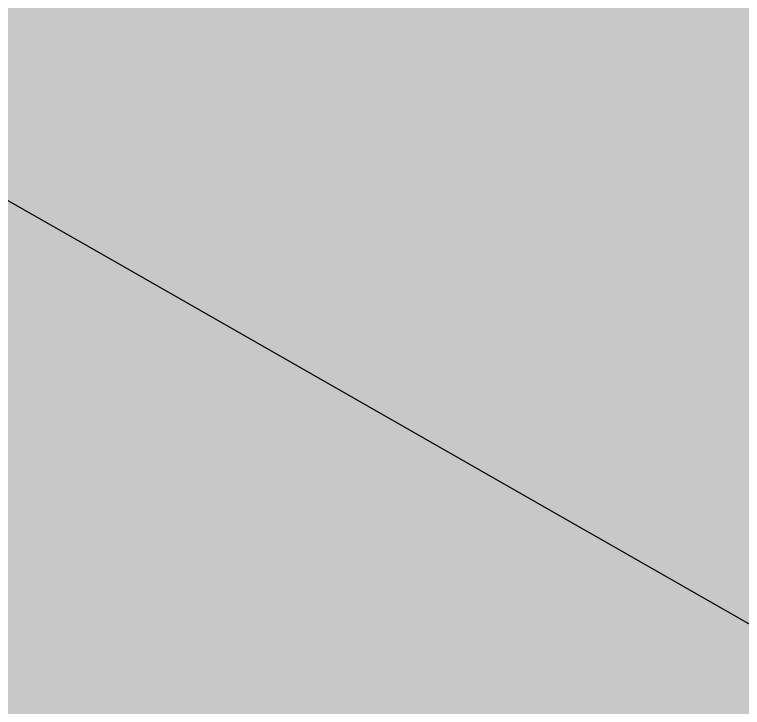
# Model space of a CAD drawing. Header units: metres. Extents: x 319070 to 324072, y 7409258 to 7428295.
# Drawn here: x 320837.322 to 320840.042, y 7409790.101 to 7409792.689 of the extents above; entities that cross this region are included whole.
import ezdxf
from ezdxf.enums import TextEntityAlignment as Align

# ---------------------------------------------------------------- set-up
doc = ezdxf.new("R2010")
doc.units = ezdxf.units.M
doc.header["$LTSCALE"] = 1000
for name, color, linetype in [('F-HATCH-CPTM', 51, 'Continuous'), ('F-HATCH-MRS', 91, 'Continuous'), ('F-HZ-AMV', 3, 'Continuous'), ('U-HZ-AMV', 3, 'Continuous')]:
    doc.layers.add(name, color=color, linetype=linetype)
doc.layers.add('U-HZ-EIXO L7-V2', color=220, linetype='L7-V2_LINE', lineweight=30)
doc.layers.add('U-HZ-EIXO TIC AMPLIAÇÃO FUTURA', color=253, linetype='TIC_LINE', lineweight=30)
doc.styles.add('ARIAL', font='arial.ttf')
doc.styles.get("Standard").update_dxf_attribs({"font": 'simplex.shx'})
doc.linetypes.add('L7-V2_LINE', pattern='A,3.5,-0.25,["L7-V2",Standard,S=0.175,R=0,X=-0.05,Y=-0.1],-0.75', length=4.5)
doc.linetypes.add('TIC_LINE', pattern='A,3.5,-0.25,["TIC",Standard,S=0.175,R=0,X=-0.05,Y=-0.1],-0.5', length=4.25)

# ---------------------------------------------------------------- blocks, each defined once
blk = doc.blocks.new('ACAD-1B-SEM FOTOS')
at = {"layer": 'U-HZ-EIXO L7-V2', "color": 220, "linetype": 'L7-V2_LINE', "lineweight": 30}
blk.add_lwpolyline([(320852.6879, 7409783.1374), (320850.8016, 7409784.2343), (320848.9136, 7409785.3284), (320847.0241, 7409786.4197), (320845.1332, 7409787.5087), (320843.2411, 7409788.5954), (320841.3478, 7409789.6801), (320839.4535, 7409790.7632), (320837.5584, 7409791.8448), (320835.6626, 7409792.9252), (320833.7662, 7409794.0046), (320831.8694, 7409795.0832), (320829.9724, 7409796.1614), (320828.0752, 7409797.2393)], dxfattribs=at)
at = {"layer": 'F-HZ-AMV', "style": 'ARIAL'}
for rotation, p in [(295.5839, (321971.581, 7422812.5536)), (115.5839, (321986.6249, 7422778.9482))]:
    blk.add_attdef('1:10', text='', height=2, rotation=rotation, dxfattribs=at).set_placement(p, align=Align.MIDDLE_CENTER)
at = {"layer": 'U-HZ-AMV', "style": 'ARIAL'}
for tag, rotation, p in [('1:18,5', 315.7381, (319638.1507, 7426229.864)), ('1:14', 335.825, (321321.5711, 7424682.5305)), ('1:14', 296.7481, (321471.2054, 7424550.7785)), ('1:14', 107.9288, (321494.4739, 7424491.4823)), ('1:12', 273.7946, (321325.2955, 7424262.385)), ('1:14', 313.6144, (323073.9197, 7421285.032)), ('1:14', 126.3999, (323112.9596, 7421237.4601)), ('1:14,5', 302.0509, (320493.6245, 7410186.7151)), ('1:14,5', 306.9146, (320501.0861, 7410184.2787))]:
    blk.add_attdef(tag, text='', height=2, rotation=rotation, dxfattribs=at).set_placement(p, align=Align.MIDDLE_CENTER)
at = {"layer": 'U-HZ-AMV', "color": 253, "style": 'ARIAL'}
for rotation, p in [(145.5442, (323476.0102, 7420867.7276)), (58.4759, (320151.6114, 7412087.2582)), (134.8912, (320158.209, 7410825.5527))]:
    blk.add_attdef('1:18,5', text='', height=2, rotation=rotation, dxfattribs=at).set_placement(p, align=Align.MIDDLE_CENTER)
at = {"layer": 'U-HZ-EIXO TIC AMPLIAÇÃO FUTURA', "style": 'ARIAL'}
blk.add_attdef('1:18,5', text='', height=2, rotation=132.2359, dxfattribs=at).set_placement((322529.9439, 7421959.258), align=Align.MIDDLE_CENTER)

msp = doc.modelspace()

# ---------------------------------------------------------------- hatches: boundary and pattern name
at = {"layer": 'F-HATCH-CPTM', "transparency": 33554559}
h = msp.add_hatch(color=256, dxfattribs=at)
h.dxf.hatch_style = 1
edge = h.paths.add_edge_path()
edge.add_line((320438.7185, 7410311.0648), (320438.1727, 7410310.6486))
edge.add_line((320438.1727, 7410310.6486), (320436.0874, 7410309.1943))
edge.add_line((320436.0874, 7410309.1943), (320444.1308, 7410298.0585))
edge.add_line((320444.1308, 7410298.0585), (320438.0345, 7410293.6746))
edge.add_line((320438.0345, 7410293.6746), (320418.7641, 7410321.5751))
edge.add_arc((321161.7757, 7410848.6262), 910.9605, 213.1554039, 215.3497699, ccw=False)
edge.add_arc((320830.683, 7410621.4138), 509.5898, 201.402671, 212.127524, ccw=False)
edge.add_line((320356.2351, 7410435.4542), (320346.9188, 7410431.9656))
edge.add_arc((320924.6933, 7410656.9049), 620.017, 195.1993245, 201.2719619, ccw=False)
edge.add_line((320326.3648, 7410494.3502), (320314.1501, 7410541.3039))
edge.add_line((320314.1501, 7410541.3039), (320309.6395, 7410559.663))
edge.add_line((320309.6395, 7410559.663), (320279.6617, 7410546.8386))
edge.add_line((320279.6617, 7410546.8386), (320293.9627, 7410492.7147))
edge.add_arc((320964.2345, 7410657.3416), 690.1929, 193.7993877, 200.8034585)
edge.add_arc((321313.0513, 7410866.9129), 1093.0756, 204.581331, 207.1195143)
edge.add_arc((320873.9133, 7410613.8688), 587.402, 204.6759926, 209.0665982)
edge.add_arc((320790.3372, 7410571.631), 493.8454, 209.494157, 214.897321)
edge.add_line((320385.2958, 7410289.0983), (320399.8598, 7410268.5954))
edge.add_line((320399.8598, 7410268.5954), (320411.1123, 7410265.2856))
edge.add_line((320411.1123, 7410265.2856), (320439.3888, 7410227.1861))
edge.add_line((320439.3888, 7410227.1861), (320450.9791, 7410232.3509))
edge.add_line((320450.9791, 7410232.3509), (320467.0791, 7410212.002))
edge.add_line((320467.0791, 7410212.002), (320445.7136, 7410195.641))
edge.add_line((320445.7136, 7410195.641), (320448.4371, 7410192.6361))
edge.add_arc((320007.0787, 7409765.6052), 614.1276, 39.3047519, 44.0547683, ccw=False)
edge.add_line((320482.283, 7410154.6212), (320506.9216, 7410124.3518))
edge.add_arc((320300.3778, 7409962.4164), 262.4565, 26.280184, 38.097322, ccw=False)
edge.add_line((320535.7067, 7410078.6219), (320561.9159, 7410021.7734))
edge.add_arc((320969.3959, 7410213.0444), 450.1384, 205.145355, 213.285764)
edge.add_line((320593.1056, 7409966.0017), (320604.5774, 7409949.1366))
edge.add_line((320604.5774, 7409949.1366), (320631.1051, 7409918.0007))
edge.add_line((320631.1051, 7409918.0007), (320666.3049, 7409879.6795))
edge.add_arc((321572.3871, 7410846.2002), 1324.8197, 226.8485889, 229.1395998)
edge.add_line((320705.6658, 7409844.2314), (320728.7843, 7409828.9141))
edge.add_arc((320745.6078, 7409857.0264), 32.7618, 239.10208, 267.52022)
edge.add_arc((320744.1656, 7409817.3543), 6.9411, 44.28433, 89.79588, ccw=False)
edge.add_arc((320996.8589, 7410093.6647), 367.5052, 227.618013, 235.821525)
edge.add_line((320790.4045, 7409789.6307), (320877.33, 7409734.6317))
edge.add_arc((320653.664, 7409374.344), 424.068, 47.048784, 58.168066, ccw=False)
edge.add_line((320942.6135, 7409684.7339), (320980.7003, 7409649.2301))
edge.add_line((320980.7003, 7409649.2301), (321005.9299, 7409670.8769))
edge.add_arc((320651.9345, 7409374.2535), 461.8422, 39.960659, 55.384426)
edge.add_arc((320497.4583, 7409157.0297), 728.3759, 55.0907541, 62.133794)
edge.add_arc((321420.5614, 7410864.4869), 1212.6866, 237.5878153, 241.284198, ccw=False)
edge.add_arc((321103.3471, 7410329.1491), 591.0283, 209.1264526, 235.731256, ccw=False)
edge.add_line((320587.0558, 7410041.4727), (320545.8557, 7410115.5996))
edge.add_arc((319761.5258, 7409692.631), 891.1092, 28.3368218, 34.3875055)
edge.add_arc((319488.4692, 7409481.1422), 1236.0586, 35.3289641, 39.2313927)
edge.add_line((320445.9178, 7410262.8922), (320435.289, 7410276.337))
edge.add_line((320435.289, 7410276.337), (320453.1232, 7410290.6971))
edge.add_line((320453.1232, 7410290.6971), (320438.7185, 7410311.0648))
at = {"layer": 'F-HATCH-MRS', "transparency": 33554559}
h = msp.add_hatch(color=256, dxfattribs=at)
h.dxf.hatch_style = 1
edge = h.paths.add_edge_path()
edge.add_line((320464.7474, 7410257.9315), (320464.7097, 7410257.9034))
edge.add_line((320464.7097, 7410257.9034), (320445.3116, 7410284.1289))
edge.add_line((320445.3116, 7410284.1289), (320453.56, 7410290.0794))
edge.add_line((320453.56, 7410290.0794), (320453.1232, 7410290.6971))
edge.add_line((320453.1232, 7410290.6971), (320435.289, 7410276.337))
edge.add_line((320435.289, 7410276.337), (320445.9178, 7410262.8922))
edge.add_arc((319488.4692, 7409481.1422), 1236.0586, 35.3289641, 39.2313927, ccw=False)
edge.add_arc((319761.5258, 7409692.631), 891.1092, 28.3368218, 34.3875055, ccw=False)
edge.add_line((320545.8557, 7410115.5996), (320587.0558, 7410041.4727))
edge.add_arc((321103.3471, 7410329.1491), 591.0283, 209.1264526, 217.46214)
edge.add_arc((321103.3471, 7410329.1491), 591.0283, 217.46214, 235.731256)
edge.add_arc((321420.5614, 7410864.4869), 1212.6866, 237.5878153, 241.284198)
edge.add_arc((320497.4583, 7409157.0297), 728.3759, 55.0907541, 62.133794, ccw=False)
edge.add_arc((320651.9345, 7409374.2535), 461.8422, 39.960659, 55.384426, ccw=False)
edge.add_line((321005.9299, 7409670.8769), (321008.3255, 7409672.968))
edge.add_arc((320590.8711, 7409304.2122), 557, 41.455572, 56.740473)
edge.add_line((320896.3479, 7409769.9729), (320894.4081, 7409771.2395))
edge.add_line((320894.4081, 7409771.2395), (320892.4622, 7409772.4989))
edge.add_line((320892.4622, 7409772.4989), (320890.5122, 7409773.7503))
edge.add_line((320890.5122, 7409773.7503), (320888.5584, 7409774.994))
edge.add_line((320888.5584, 7409774.994), (320886.6008, 7409776.23))
edge.add_line((320886.6008, 7409776.23), (320884.6397, 7409777.4588))
edge.add_line((320884.6397, 7409777.4588), (320882.6753, 7409778.6805))
edge.add_line((320882.6753, 7409778.6805), (320880.7078, 7409779.8953))
edge.add_line((320880.7078, 7409779.8953), (320878.7373, 7409781.1036))
edge.add_line((320878.7373, 7409781.1036), (320876.7641, 7409782.3056))
edge.add_line((320876.7641, 7409782.3056), (320874.7883, 7409783.5016))
edge.add_line((320874.7883, 7409783.5016), (320872.8101, 7409784.6918))
edge.add_line((320872.8101, 7409784.6918), (320870.8297, 7409785.8764))
edge.add_line((320870.8297, 7409785.8764), (320868.8472, 7409787.0558))
edge.add_line((320868.8472, 7409787.0558), (320866.8628, 7409788.2302))
edge.add_line((320866.8628, 7409788.2302), (320864.8767, 7409789.3998))
edge.add_line((320864.8767, 7409789.3998), (320862.8891, 7409790.5649))
edge.add_line((320862.8891, 7409790.5649), (320860.9001, 7409791.7259))
edge.add_line((320860.9001, 7409791.7259), (320858.9099, 7409792.8829))
edge.add_line((320858.9099, 7409792.8829), (320856.9187, 7409794.0362))
edge.add_line((320856.9187, 7409794.0362), (320854.9265, 7409795.1861))
edge.add_line((320854.9265, 7409795.1861), (320852.9337, 7409796.3328))
edge.add_line((320852.9337, 7409796.3328), (320850.9403, 7409797.4767))
edge.add_line((320850.9403, 7409797.4767), (320848.9493, 7409798.6163))
edge.add_line((320848.9493, 7409798.6163), (320846.9548, 7409799.7554))
edge.add_line((320846.9548, 7409799.7554), (320844.9602, 7409800.8925))
edge.add_line((320844.9602, 7409800.8925), (320842.9656, 7409802.0278))
edge.add_line((320842.9656, 7409802.0278), (320840.9713, 7409803.1616))
edge.add_line((320840.9713, 7409803.1616), (320838.9773, 7409804.294))
edge.add_line((320838.9773, 7409804.294), (320836.9838, 7409805.4255))
edge.add_line((320836.9838, 7409805.4255), (320834.991, 7409806.5563))
edge.add_line((320834.991, 7409806.5563), (320833.1393, 7409807.6069))
edge.add_line((320833.1393, 7409807.6069), (320831.2884, 7409808.6574))
edge.add_line((320831.2884, 7409808.6574), (320829.4385, 7409809.7079))
edge.add_line((320829.4385, 7409809.7079), (320827.5898, 7409810.7587))
edge.add_line((320827.5898, 7409810.7587), (320825.7423, 7409811.8099))
edge.add_line((320825.7423, 7409811.8099), (320823.8962, 7409812.8619))
edge.add_line((320823.8962, 7409812.8619), (320822.0515, 7409813.9147))
edge.add_line((320822.0515, 7409813.9147), (320820.2085, 7409814.9687))
edge.add_line((320820.2085, 7409814.9687), (320818.3706, 7409816.0222))
edge.add_line((320818.3706, 7409816.0222), (320816.5316, 7409817.0789))
edge.add_line((320816.5316, 7409817.0789), (320814.6946, 7409818.1375))
edge.add_line((320814.6946, 7409818.1375), (320812.8597, 7409819.198))
edge.add_line((320812.8597, 7409819.198), (320811.0272, 7409820.2608))
edge.add_line((320811.0272, 7409820.2608), (320809.197, 7409821.3261))
edge.add_line((320809.197, 7409821.3261), (320807.3694, 7409822.394))
edge.add_line((320807.3694, 7409822.394), (320805.5444, 7409823.4648))
edge.add_line((320805.5444, 7409823.4648), (320803.7222, 7409824.5387))
edge.add_line((320803.7222, 7409824.5387), (320801.903, 7409825.6159))
edge.add_line((320801.903, 7409825.6159), (320800.0868, 7409826.6966))
edge.add_line((320800.0868, 7409826.6966), (320798.2739, 7409827.781))
edge.add_line((320798.2739, 7409827.781), (320796.4643, 7409828.8694))
edge.add_line((320796.4643, 7409828.8694), (320794.6582, 7409829.962))
edge.add_line((320794.6582, 7409829.962), (320792.8557, 7409831.0589))
edge.add_line((320792.8557, 7409831.0589), (320791.057, 7409832.1604))
edge.add_line((320791.057, 7409832.1604), (320789.2622, 7409833.2666))
edge.add_line((320789.2622, 7409833.2666), (320787.4714, 7409834.3778))
edge.add_line((320787.4714, 7409834.3778), (320785.6849, 7409835.4942))
edge.add_line((320785.6849, 7409835.4942), (320783.9027, 7409836.6159))
edge.add_line((320783.9027, 7409836.6159), (320782.125, 7409837.7432))
edge.add_line((320782.125, 7409837.7432), (320780.3519, 7409838.8763))
edge.add_line((320780.3519, 7409838.8763), (320778.5781, 7409840.0188))
edge.add_arc((321083.2433, 7410311.0816), 561, 212.797875, 237.106773, ccw=False)
edge.add_line((320611.6742, 7410007.2008), (320610.404, 7410009.1808))
edge.add_line((320610.404, 7410009.1808), (320609.1453, 7410011.1604))
edge.add_line((320609.1453, 7410011.1604), (320607.8938, 7410013.1458))
edge.add_line((320607.8938, 7410013.1458), (320606.6493, 7410015.1366))
edge.add_line((320606.6493, 7410015.1366), (320605.4115, 7410017.1327))
edge.add_line((320605.4115, 7410017.1327), (320604.1802, 7410019.1339))
edge.add_line((320604.1802, 7410019.1339), (320602.9551, 7410021.14))
edge.add_line((320602.9551, 7410021.14), (320601.7361, 7410023.1509))
edge.add_line((320601.7361, 7410023.1509), (320600.5228, 7410025.1663))
edge.add_line((320600.5228, 7410025.1663), (320599.3149, 7410027.1861))
edge.add_line((320599.3149, 7410027.1861), (320598.1124, 7410029.2102))
edge.add_line((320598.1124, 7410029.2102), (320596.9148, 7410031.2382))
edge.add_line((320596.9148, 7410031.2382), (320595.7219, 7410033.2702))
edge.add_line((320595.7219, 7410033.2702), (320594.5335, 7410035.3058))
edge.add_line((320594.5335, 7410035.3058), (320593.3492, 7410037.345))
edge.add_line((320593.3492, 7410037.345), (320592.1689, 7410039.3875))
edge.add_line((320592.1689, 7410039.3875), (320590.9923, 7410041.4332))
edge.add_line((320590.9923, 7410041.4332), (320589.819, 7410043.482))
edge.add_line((320589.819, 7410043.482), (320588.6489, 7410045.5336))
edge.add_line((320588.6489, 7410045.5336), (320587.4816, 7410047.5879))
edge.add_line((320587.4816, 7410047.5879), (320586.3169, 7410049.6448))
edge.add_line((320586.3169, 7410049.6448), (320585.1546, 7410051.7041))
edge.add_line((320585.1546, 7410051.7041), (320583.9942, 7410053.7656))
edge.add_line((320583.9942, 7410053.7656), (320582.834, 7410055.8321))
edge.add_line((320582.834, 7410055.8321), (320581.6772, 7410057.8971))
edge.add_line((320581.6772, 7410057.8971), (320580.5215, 7410059.964))
edge.add_line((320580.5215, 7410059.964), (320579.3668, 7410062.0324))
edge.add_line((320579.3668, 7410062.0324), (320578.2127, 7410064.1023))
edge.add_line((320578.2127, 7410064.1023), (320577.059, 7410066.1735))
edge.add_line((320577.059, 7410066.1735), (320575.9055, 7410068.2458))
edge.add_line((320575.9055, 7410068.2458), (320574.7517, 7410070.3191))
edge.add_line((320574.7517, 7410070.3191), (320573.5109, 7410072.549))
edge.add_arc((320178.1064, 7409852.5227), 452.5, 29.094139, 30.605998)
edge.add_arc((322312.2279, 7411154.7531), 2047.6076, 208.6516866, 211.564884, ccw=False)
edge.add_line((320515.3482, 7410172.9587), (320510.6102, 7410181.4732))
edge.add_line((320510.6102, 7410181.4732), (320509.6691, 7410183.1645))
edge.add_line((320509.6691, 7410183.1645), (320508.7275, 7410184.8561))
edge.add_line((320508.7275, 7410184.8561), (320507.7854, 7410186.5479))
edge.add_line((320507.7854, 7410186.5479), (320506.8426, 7410188.2399))
edge.add_line((320506.8426, 7410188.2399), (320505.8989, 7410189.9319))
edge.add_line((320505.8989, 7410189.9319), (320504.9541, 7410191.6239))
edge.add_line((320504.9541, 7410191.6239), (320504.0082, 7410193.3157))
edge.add_line((320504.0082, 7410193.3157), (320503.0608, 7410195.0074))
edge.add_line((320503.0608, 7410195.0074), (320502.112, 7410196.6987))
edge.add_line((320502.112, 7410196.6987), (320501.1614, 7410198.3897))
edge.add_line((320501.1614, 7410198.3897), (320500.2077, 7410200.0824))
edge.add_line((320500.2077, 7410200.0824), (320499.2531, 7410201.7725))
edge.add_line((320499.2531, 7410201.7725), (320498.2963, 7410203.4619))
edge.add_line((320498.2963, 7410203.4619), (320497.3373, 7410205.1505))
edge.add_line((320497.3373, 7410205.1505), (320496.3756, 7410206.8382))
edge.add_line((320496.3756, 7410206.8382), (320495.4114, 7410208.5249))
edge.add_line((320495.4114, 7410208.5249), (320494.4443, 7410210.2106))
edge.add_line((320494.4443, 7410210.2106), (320493.4742, 7410211.8951))
edge.add_line((320493.4742, 7410211.8951), (320492.5009, 7410213.5784))
edge.add_line((320492.5009, 7410213.5784), (320491.5244, 7410215.2603))
edge.add_line((320491.5244, 7410215.2603), (320490.5444, 7410216.9407))
edge.add_line((320490.5444, 7410216.9407), (320489.5607, 7410218.6196))
edge.add_line((320489.5607, 7410218.6196), (320488.5733, 7410220.2968))
edge.add_line((320488.5733, 7410220.2968), (320487.5819, 7410221.9722))
edge.add_line((320487.5819, 7410221.9722), (320486.5865, 7410223.6458))
edge.add_line((320486.5865, 7410223.6458), (320485.5867, 7410225.3173))
edge.add_line((320485.5867, 7410225.3173), (320484.5826, 7410226.9868))
edge.add_line((320484.5826, 7410226.9868), (320483.5739, 7410228.6541))
edge.add_line((320483.5739, 7410228.6541), (320482.5605, 7410230.319))
edge.add_line((320482.5605, 7410230.319), (320481.5422, 7410231.9816))
edge.add_line((320481.5422, 7410231.9816), (320480.5228, 7410233.6353))
edge.add_arc((320476.2668, 7410231.0117), 4.9996, 31.6514, 31.7482)
edge.add_arc((319923.4514, 7409889.1118), 655, 31.7356581, 33.6729906)
edge.add_line((320468.5526, 7410252.278), (320467.471, 7410253.8962))
edge.add_line((320467.471, 7410253.8962), (320466.383, 7410255.514))
edge.add_line((320466.383, 7410255.514), (320464.7474, 7410257.9315))

# ---------------------------------------------------------------- block references
msp.add_blockref('ACAD-1B-SEM FOTOS', (0, 0))

doc.saveas('drawing.dxf')
